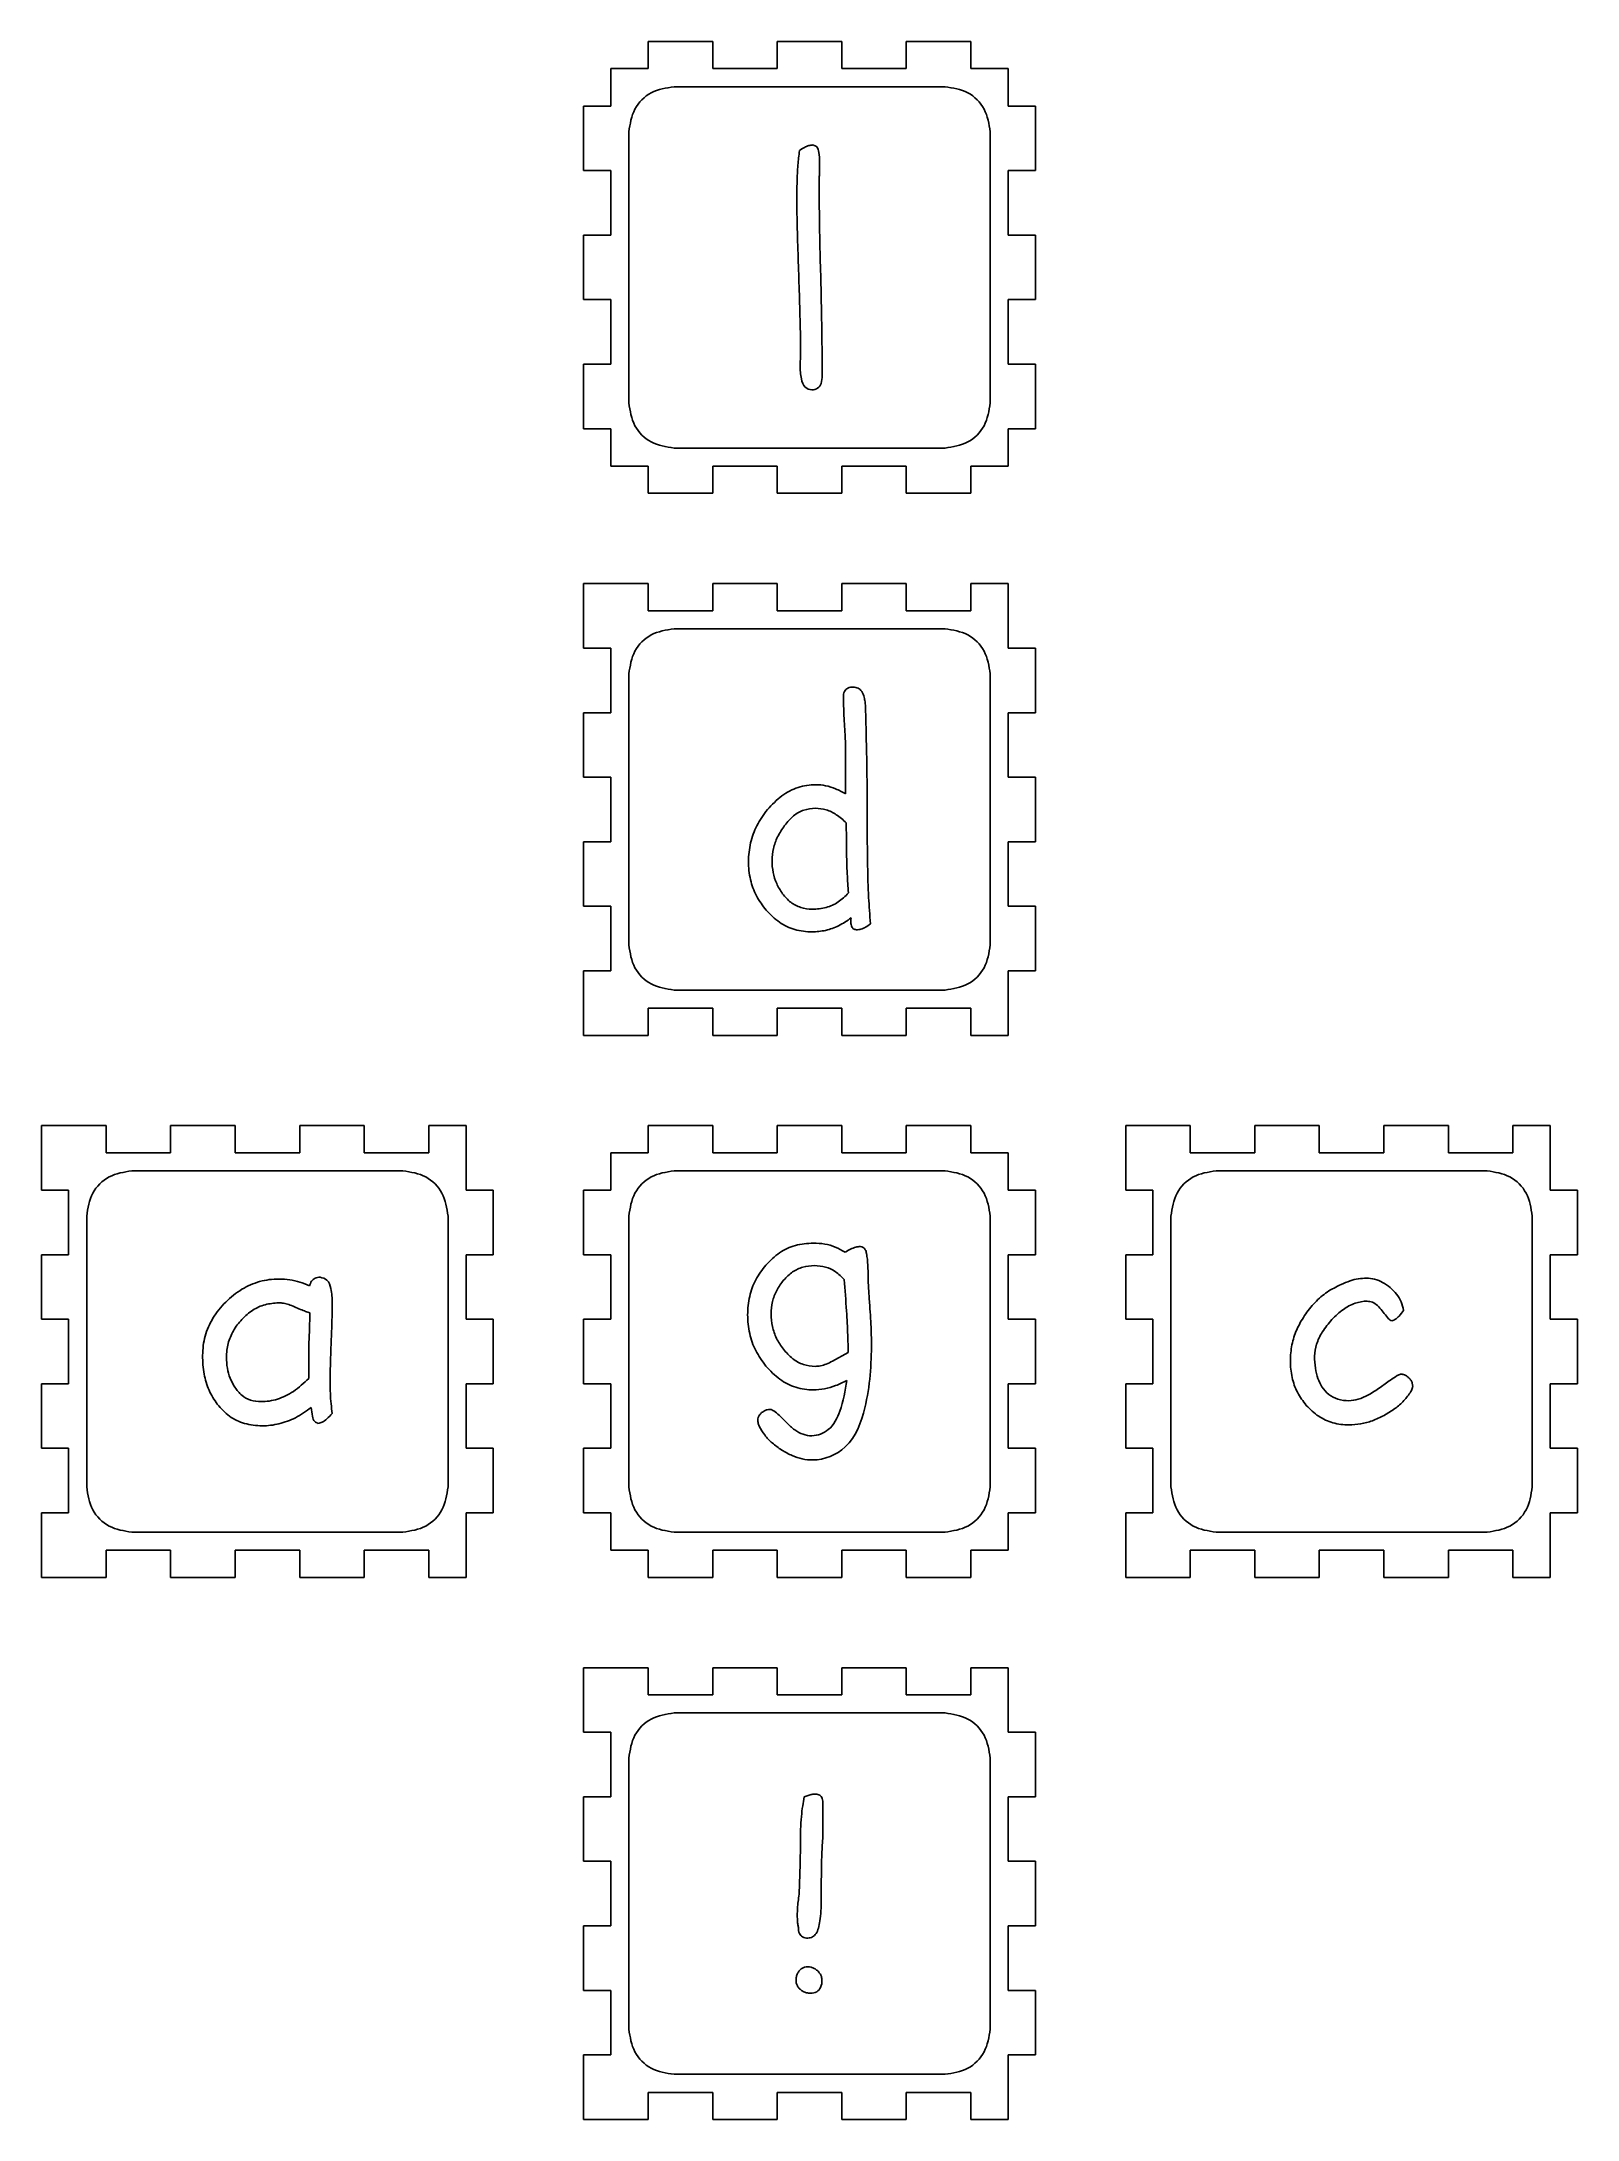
# Model space of a CAD drawing. Extents: x 21 to 191, y 32 to 262.
import ezdxf

# ---------------------------------------------------------------- set-up
doc = ezdxf.new("R2010")
doc.units = 0
doc.layers.add('Layer_1', color=7, linetype='CONTINUOUS')

msp = doc.modelspace()

# ---------------------------------------------------------------- linework, layer by layer
at = {"layer": 'Layer_1', "color": 7}
for p, q in [((87.973958, 261.754063), (87.973958, 258.755451)), ((87.973958, 261.754063), (95.117708, 261.754063)), ((95.117708, 261.754063), (95.117708, 258.755451)), ((102.261458, 261.754063), (102.261458, 258.755451)), ((102.261458, 261.754063), (109.405208, 261.754063)), ((109.405208, 261.754063), (109.405208, 258.755451)), ((116.545431, 261.754063), (116.545431, 258.755451)), ((116.545431, 261.754063), (123.689181, 261.754063)), ((123.689181, 261.754063), (123.689181, 258.755451)), ((83.832347, 258.755451), (87.973958, 258.755451)), ((83.832347, 254.61384), (83.832347, 258.755451)), ((95.117708, 258.755451), (102.261458, 258.755451)), ((109.405208, 258.755451), (116.545431, 258.755451)), ((123.689181, 258.755451), (127.830792, 258.755451)), ((127.830792, 254.61384), (127.830792, 258.755451)), ((120.832304, 256.754163), (90.837374, 256.754163)), ((90.837374, 256.754163), (90.837374, 256.754163)), ((80.833736, 247.47009), (80.833736, 254.61384)), ((83.832347, 254.61384), (80.833736, 254.61384)), ((130.832931, 254.61384), (127.830792, 254.61384)), ((130.832931, 247.47009), (130.832931, 254.61384)), ((85.836749, 251.753538), (85.836749, 221.758607)), ((125.832929, 221.758607), (125.832929, 251.753538)), ((106.227304, 250.307149), (106.227304, 250.307149)), ((106.941679, 248.446246), (106.941679, 247.211524)), ((83.832347, 247.47009), (80.833736, 247.47009)), ((83.832347, 240.32634), (83.832347, 247.47009)), ((127.830792, 240.32634), (127.830792, 247.47009)), ((130.832931, 247.47009), (127.830792, 247.47009)), ((80.833736, 233.186118), (80.833736, 240.32634)), ((83.832347, 240.32634), (80.833736, 240.32634)), ((130.832931, 240.32634), (127.830792, 240.32634)), ((130.832931, 233.186118), (130.832931, 240.32634)), ((83.832347, 233.186118), (80.833736, 233.186118)), ((83.832347, 226.042368), (83.832347, 233.186118)), ((127.830792, 226.042368), (127.830792, 233.186118)), ((130.832931, 233.186118), (127.830792, 233.186118)), ((104.842651, 226.856246), (104.842651, 227.782288)), ((80.833736, 218.898618), (80.833736, 226.042368)), ((83.832347, 226.042368), (80.833736, 226.042368)), ((130.832931, 226.042368), (127.830792, 226.042368)), ((130.832931, 218.898618), (130.832931, 226.042368)), ((83.832347, 218.898618), (80.833736, 218.898618)), ((83.832347, 214.757007), (83.832347, 218.898618)), ((127.830792, 214.757007), (127.830792, 218.898618)), ((130.832931, 218.898618), (127.830792, 218.898618)), ((90.837374, 216.757982), (120.832304, 216.757982)), ((83.832347, 214.757007), (87.973958, 214.757007)), ((87.973958, 214.757007), (87.973958, 211.754868)), ((95.117708, 214.757007), (95.117708, 211.754868)), ((95.117708, 214.757007), (102.261458, 214.757007)), ((102.261458, 214.757007), (102.261458, 211.754868)), ((109.405208, 214.757007), (109.405208, 211.754868)), ((109.405208, 214.757007), (116.545431, 214.757007)), ((116.545431, 214.757007), (116.545431, 211.754868)), ((123.689181, 214.757007), (123.689181, 211.754868)), ((123.689181, 214.757007), (127.830792, 214.757007)), ((87.973958, 211.754868), (95.117708, 211.754868)), ((102.261458, 211.754868), (109.405208, 211.754868)), ((116.545431, 211.754868), (123.689181, 211.754868)), ((80.833736, 201.757146), (87.973958, 201.757146)), ((80.833736, 194.613396), (80.833736, 201.757146)), ((87.973958, 201.757146), (87.973958, 198.755007)), ((95.117708, 201.757146), (95.117708, 198.755007)), ((95.117708, 201.757146), (102.261458, 201.757146)), ((102.261458, 201.757146), (102.261458, 198.755007)), ((109.405208, 201.757146), (109.405208, 198.755007)), ((109.405208, 201.757146), (116.545431, 201.757146)), ((116.545431, 201.757146), (116.545431, 198.755007)), ((123.689181, 201.757146), (123.689181, 198.755007)), ((123.689181, 201.757146), (127.830792, 201.757146)), ((127.830792, 194.613396), (127.830792, 201.757146)), ((87.973958, 198.755007), (95.117708, 198.755007)), ((102.261458, 198.755007), (109.405208, 198.755007)), ((116.545431, 198.755007), (123.689181, 198.755007)), ((120.832304, 196.755482), (90.837374, 196.755482)), ((90.837374, 196.755482), (90.837374, 196.755482)), ((83.832347, 194.613396), (80.833736, 194.613396)), ((83.832347, 187.469646), (83.832347, 194.613396)), ((130.832931, 194.613396), (127.830792, 194.613396)), ((130.832931, 187.469646), (130.832931, 194.613396)), ((85.836749, 191.754857), (85.836749, 161.759927)), ((125.832929, 161.759927), (125.832929, 191.754857)), ((110.672304, 190.308468), (110.672304, 190.308468)), ((80.833736, 180.325896), (80.833736, 187.469646)), ((83.832347, 187.469646), (80.833736, 187.469646)), ((127.830792, 180.325896), (127.830792, 187.469646)), ((130.832931, 187.469646), (127.830792, 187.469646)), ((109.825638, 178.481593), (109.825638, 183.323468)), ((83.832347, 180.325896), (80.833736, 180.325896)), ((83.832347, 173.185674), (83.832347, 180.325896)), ((130.832931, 180.325896), (127.830792, 180.325896)), ((130.832931, 173.185674), (130.832931, 180.325896)), ((106.491888, 176.894093), (106.491888, 176.894093)), ((80.833736, 166.041924), (80.833736, 173.185674)), ((83.832347, 173.185674), (80.833736, 173.185674)), ((127.830792, 166.041924), (127.830792, 173.185674)), ((130.832931, 173.185674), (127.830792, 173.185674)), ((83.832347, 166.041924), (80.833736, 166.041924)), ((83.832347, 158.898174), (83.832347, 166.041924)), ((130.832931, 166.041924), (127.830792, 166.041924)), ((130.832931, 158.898174), (130.832931, 166.041924)), ((80.833736, 151.754424), (80.833736, 158.898174)), ((83.832347, 158.898174), (80.833736, 158.898174)), ((127.830792, 151.754424), (127.830792, 158.898174)), ((130.832931, 158.898174), (127.830792, 158.898174)), ((90.837374, 156.759302), (120.832304, 156.759302)), ((87.973958, 154.756563), (87.973958, 151.754424)), ((87.973958, 154.756563), (95.117708, 154.756563)), ((95.117708, 154.756563), (95.117708, 151.754424)), ((102.261458, 154.756563), (102.261458, 151.754424)), ((102.261458, 154.756563), (109.405208, 154.756563)), ((109.405208, 154.756563), (109.405208, 151.754424)), ((116.545431, 154.756563), (116.545431, 151.754424)), ((116.545431, 154.756563), (123.689181, 154.756563)), ((123.689181, 154.756563), (123.689181, 151.754424)), ((80.833736, 151.754424), (87.973958, 151.754424)), ((95.117708, 151.754424), (102.261458, 151.754424)), ((109.405208, 151.754424), (116.545431, 151.754424)), ((123.689181, 151.754424), (127.830792, 151.754424)), ((20.833292, 141.756701), (27.973514, 141.756701)), ((20.833292, 134.612951), (20.833292, 141.756701)), ((27.973514, 141.756701), (27.973514, 138.754563)), ((35.117264, 141.756701), (35.117264, 138.754563)), ((35.117264, 141.756701), (42.261014, 141.756701)), ((42.261014, 141.756701), (42.261014, 138.754563)), ((49.404764, 141.756701), (49.404764, 138.754563)), ((49.404764, 141.756701), (56.544986, 141.756701)), ((56.544986, 141.756701), (56.544986, 138.754563)), ((63.688736, 141.756701), (63.688736, 138.754563)), ((63.688736, 141.756701), (67.830347, 141.756701)), ((67.830347, 134.612951), (67.830347, 141.756701)), ((87.973958, 141.756701), (87.973958, 138.754563)), ((87.973958, 141.756701), (95.117708, 141.756701)), ((95.117708, 141.756701), (95.117708, 138.754563)), ((102.261458, 141.756701), (102.261458, 138.754563)), ((102.261458, 141.756701), (109.405208, 141.756701)), ((109.405208, 141.756701), (109.405208, 138.754563)), ((116.545431, 141.756701), (116.545431, 138.754563)), ((116.545431, 141.756701), (123.689181, 141.756701)), ((123.689181, 141.756701), (123.689181, 138.754563)), ((140.830653, 141.756701), (147.974403, 141.756701)), ((140.830653, 134.612951), (140.830653, 141.756701)), ((147.974403, 141.756701), (147.974403, 138.754563)), ((155.118153, 141.756701), (155.118153, 138.754563)), ((155.118153, 141.756701), (162.261903, 141.756701)), ((162.261903, 141.756701), (162.261903, 138.754563)), ((169.402125, 141.756701), (169.402125, 138.754563)), ((169.402125, 141.756701), (176.545875, 141.756701)), ((176.545875, 141.756701), (176.545875, 138.754563)), ((183.689625, 141.756701), (183.689625, 138.754563)), ((183.689625, 141.756701), (187.831236, 141.756701)), ((187.831236, 134.612951), (187.831236, 141.756701)), ((27.973514, 138.754563), (35.117264, 138.754563)), ((42.261014, 138.754563), (49.404764, 138.754563)), ((56.544986, 138.754563), (63.688736, 138.754563)), ((83.832347, 138.754563), (87.973958, 138.754563)), ((83.832347, 134.612951), (83.832347, 138.754563)), ((95.117708, 138.754563), (102.261458, 138.754563)), ((109.405208, 138.754563), (116.545431, 138.754563)), ((123.689181, 138.754563), (127.830792, 138.754563)), ((127.830792, 134.612951), (127.830792, 138.754563)), ((147.974403, 138.754563), (155.118153, 138.754563)), ((162.261903, 138.754563), (169.402125, 138.754563)), ((176.545875, 138.754563), (183.689625, 138.754563)), ((60.833624, 136.756802), (30.829874, 136.756802)), ((30.829874, 136.756802), (30.829874, 136.756802)), ((120.832304, 136.756802), (90.837374, 136.756802)), ((90.837374, 136.756802), (90.837374, 136.756802)), ((180.830985, 136.756802), (150.836054, 136.756802)), ((150.836054, 136.756802), (150.836054, 136.756802)), ((23.831903, 134.612951), (20.833292, 134.612951)), ((23.831903, 127.469201), (23.831903, 134.612951)), ((70.832486, 134.612951), (67.830347, 134.612951)), ((70.832486, 127.469201), (70.832486, 134.612951)), ((80.833736, 127.469201), (80.833736, 134.612951)), ((83.832347, 134.612951), (80.833736, 134.612951)), ((130.832931, 134.612951), (127.830792, 134.612951)), ((130.832931, 127.469201), (130.832931, 134.612951)), ((143.832792, 134.612951), (140.830653, 134.612951)), ((143.832792, 127.469201), (143.832792, 134.612951)), ((190.833375, 134.612951), (187.831236, 134.612951)), ((190.833375, 127.469201), (190.833375, 134.612951)), ((25.829249, 131.756177), (25.829249, 101.761246)), ((65.834249, 101.761246), (65.834249, 131.756177)), ((85.836749, 131.756177), (85.836749, 101.761246)), ((125.832929, 101.761246), (125.832929, 131.756177)), ((145.835429, 131.756177), (145.835429, 101.761246)), ((185.83161, 101.761246), (185.83161, 131.756177)), ((20.833292, 120.328979), (20.833292, 127.469201)), ((23.831903, 127.469201), (20.833292, 127.469201)), ((67.830347, 120.328979), (67.830347, 127.469201)), ((70.832486, 127.469201), (67.830347, 127.469201)), ((83.832347, 127.469201), (80.833736, 127.469201)), ((83.832347, 120.328979), (83.832347, 127.469201)), ((106.271401, 128.766385), (106.271401, 128.766385)), ((127.830792, 120.328979), (127.830792, 127.469201)), ((130.832931, 127.469201), (127.830792, 127.469201)), ((140.830653, 120.328979), (140.830653, 127.469201)), ((143.832792, 127.469201), (140.830653, 127.469201)), ((187.831236, 120.328979), (187.831236, 127.469201)), ((190.833375, 127.469201), (187.831236, 127.469201)), ((51.661401, 124.982843), (51.661401, 124.982843)), ((106.386054, 126.279302), (106.386054, 126.279302)), ((167.478346, 124.88583), (167.478346, 124.88583)), ((47.07529, 122.142982), (47.07529, 122.142982)), ((23.831903, 120.328979), (20.833292, 120.328979)), ((23.831903, 113.185229), (23.831903, 120.328979)), ((70.832486, 120.328979), (67.830347, 120.328979)), ((70.832486, 113.185229), (70.832486, 120.328979)), ((80.833736, 113.185229), (80.833736, 120.328979)), ((83.832347, 120.328979), (80.833736, 120.328979)), ((130.832931, 120.328979), (127.830792, 120.328979)), ((130.832931, 113.185229), (130.832931, 120.328979)), ((143.832792, 120.328979), (140.830653, 120.328979)), ((143.832792, 113.185229), (143.832792, 120.328979)), ((190.833375, 120.328979), (187.831236, 120.328979)), ((190.833375, 113.185229), (190.833375, 120.328979)), ((50.40904, 113.77333), (50.40904, 117.380482)), ((108.370429, 115.687149), (110.116679, 116.657288)), ((20.833292, 106.041479), (20.833292, 113.185229)), ((23.831903, 113.185229), (20.833292, 113.185229)), ((67.830347, 106.041479), (67.830347, 113.185229)), ((70.832486, 113.185229), (67.830347, 113.185229)), ((83.832347, 113.185229), (80.833736, 113.185229)), ((83.832347, 106.041479), (83.832347, 113.185229)), ((127.830792, 106.041479), (127.830792, 113.185229)), ((130.832931, 113.185229), (127.830792, 113.185229)), ((140.830653, 106.041479), (140.830653, 113.185229)), ((143.832792, 113.185229), (140.830653, 113.185229)), ((187.831236, 106.041479), (187.831236, 113.185229)), ((190.833375, 113.185229), (187.831236, 113.185229)), ((23.831903, 106.041479), (20.833292, 106.041479)), ((23.831903, 98.897729), (23.831903, 106.041479)), ((70.832486, 106.041479), (67.830347, 106.041479)), ((70.832486, 98.897729), (70.832486, 106.041479)), ((80.833736, 98.897729), (80.833736, 106.041479)), ((83.832347, 106.041479), (80.833736, 106.041479)), ((130.832931, 106.041479), (127.830792, 106.041479)), ((130.832931, 98.897729), (130.832931, 106.041479)), ((143.832792, 106.041479), (140.830653, 106.041479)), ((143.832792, 98.897729), (143.832792, 106.041479)), ((190.833375, 106.041479), (187.831236, 106.041479)), ((190.833375, 98.897729), (190.833375, 106.041479)), ((20.833292, 91.757507), (20.833292, 98.897729)), ((23.831903, 98.897729), (20.833292, 98.897729)), ((30.829874, 96.760621), (60.833624, 96.760621)), ((67.830347, 91.757507), (67.830347, 98.897729)), ((70.832486, 98.897729), (67.830347, 98.897729)), ((83.832347, 98.897729), (80.833736, 98.897729)), ((83.832347, 94.756118), (83.832347, 98.897729)), ((90.837374, 96.760621), (120.832304, 96.760621)), ((127.830792, 94.756118), (127.830792, 98.897729)), ((130.832931, 98.897729), (127.830792, 98.897729)), ((140.830653, 91.757507), (140.830653, 98.897729)), ((143.832792, 98.897729), (140.830653, 98.897729)), ((150.836054, 96.760621), (180.830985, 96.760621)), ((187.831236, 91.757507), (187.831236, 98.897729)), ((190.833375, 98.897729), (187.831236, 98.897729)), ((27.973514, 94.756118), (27.973514, 91.757507)), ((27.973514, 94.756118), (35.117264, 94.756118)), ((35.117264, 94.756118), (35.117264, 91.757507)), ((42.261014, 94.756118), (42.261014, 91.757507)), ((42.261014, 94.756118), (49.404764, 94.756118)), ((49.404764, 94.756118), (49.404764, 91.757507)), ((56.544986, 94.756118), (56.544986, 91.757507)), ((56.544986, 94.756118), (63.688736, 94.756118)), ((63.688736, 94.756118), (63.688736, 91.757507)), ((83.832347, 94.756118), (87.973958, 94.756118)), ((87.973958, 94.756118), (87.973958, 91.757507)), ((95.117708, 94.756118), (95.117708, 91.757507)), ((95.117708, 94.756118), (102.261458, 94.756118)), ((102.261458, 94.756118), (102.261458, 91.757507)), ((109.405208, 94.756118), (109.405208, 91.757507)), ((109.405208, 94.756118), (116.545431, 94.756118)), ((116.545431, 94.756118), (116.545431, 91.757507)), ((123.689181, 94.756118), (123.689181, 91.757507)), ((123.689181, 94.756118), (127.830792, 94.756118)), ((147.974403, 94.756118), (147.974403, 91.757507)), ((147.974403, 94.756118), (155.118153, 94.756118)), ((155.118153, 94.756118), (155.118153, 91.757507)), ((162.261903, 94.756118), (162.261903, 91.757507)), ((162.261903, 94.756118), (169.402125, 94.756118)), ((169.402125, 94.756118), (169.402125, 91.757507)), ((176.545875, 94.756118), (176.545875, 91.757507)), ((176.545875, 94.756118), (183.689625, 94.756118)), ((183.689625, 94.756118), (183.689625, 91.757507)), ((20.833292, 91.757507), (27.973514, 91.757507)), ((35.117264, 91.757507), (42.261014, 91.757507)), ((49.404764, 91.757507), (56.544986, 91.757507)), ((63.688736, 91.757507), (67.830347, 91.757507)), ((87.973958, 91.757507), (95.117708, 91.757507)), ((102.261458, 91.757507), (109.405208, 91.757507)), ((116.545431, 91.757507), (123.689181, 91.757507)), ((140.830653, 91.757507), (147.974403, 91.757507)), ((155.118153, 91.757507), (162.261903, 91.757507)), ((169.402125, 91.757507), (176.545875, 91.757507)), ((183.689625, 91.757507), (187.831236, 91.757507)), ((80.833736, 81.756257), (87.973958, 81.756257)), ((80.833736, 74.612507), (80.833736, 81.756257)), ((87.973958, 81.756257), (87.973958, 78.754118)), ((95.117708, 81.756257), (95.117708, 78.754118)), ((95.117708, 81.756257), (102.261458, 81.756257)), ((102.261458, 81.756257), (102.261458, 78.754118)), ((109.405208, 81.756257), (109.405208, 78.754118)), ((109.405208, 81.756257), (116.545431, 81.756257)), ((116.545431, 81.756257), (116.545431, 78.754118)), ((123.689181, 81.756257), (123.689181, 78.754118)), ((123.689181, 81.756257), (127.830792, 81.756257)), ((127.830792, 74.612507), (127.830792, 81.756257)), ((87.973958, 78.754118), (95.117708, 78.754118)), ((102.261458, 78.754118), (109.405208, 78.754118)), ((116.545431, 78.754118), (123.689181, 78.754118)), ((120.832304, 76.758121), (90.837374, 76.758121)), ((90.837374, 76.758121), (90.837374, 76.758121)), ((83.832347, 74.612507), (80.833736, 74.612507)), ((83.832347, 67.468757), (83.832347, 74.612507)), ((130.832931, 74.612507), (127.830792, 74.612507)), ((130.832931, 67.468757), (130.832931, 74.612507)), ((85.836749, 71.757496), (85.836749, 41.753746)), ((125.832929, 41.753746), (125.832929, 71.757496)), ((80.833736, 60.328535), (80.833736, 67.468757)), ((83.832347, 67.468757), (80.833736, 67.468757)), ((106.509526, 67.771107), (106.509526, 67.771107)), ((127.830792, 60.328535), (127.830792, 67.468757)), ((130.832931, 67.468757), (127.830792, 67.468757)), ((107.320915, 66.677496), (107.320915, 63.343746)), ((83.832347, 60.328535), (80.833736, 60.328535)), ((83.832347, 53.184785), (83.832347, 60.328535)), ((130.832931, 60.328535), (127.830792, 60.328535)), ((130.832931, 53.184785), (130.832931, 60.328535)), ((80.833736, 46.041035), (80.833736, 53.184785)), ((83.832347, 53.184785), (80.833736, 53.184785)), ((127.830792, 46.041035), (127.830792, 53.184785)), ((130.832931, 53.184785), (127.830792, 53.184785)), ((105.65404, 48.659371), (105.65404, 48.659371)), ((83.832347, 46.041035), (80.833736, 46.041035)), ((83.832347, 38.897285), (83.832347, 46.041035)), ((130.832931, 46.041035), (127.830792, 46.041035)), ((130.832931, 38.897285), (130.832931, 46.041035)), ((80.833736, 31.757063), (80.833736, 38.897285)), ((83.832347, 38.897285), (80.833736, 38.897285)), ((127.830792, 31.757063), (127.830792, 38.897285)), ((130.832931, 38.897285), (127.830792, 38.897285)), ((87.973958, 34.755674), (87.973958, 31.757063)), ((87.973958, 34.755674), (95.117708, 34.755674)), ((90.837374, 36.753121), (120.832304, 36.753121)), ((95.117708, 34.755674), (95.117708, 31.757063)), ((102.261458, 34.755674), (102.261458, 31.757063)), ((102.261458, 34.755674), (109.405208, 34.755674)), ((109.405208, 34.755674), (109.405208, 31.757063)), ((116.545431, 34.755674), (116.545431, 31.757063)), ((116.545431, 34.755674), (123.689181, 34.755674)), ((123.689181, 34.755674), (123.689181, 31.757063)), ((80.833736, 31.757063), (87.973958, 31.757063)), ((95.117708, 31.757063), (102.261458, 31.757063)), ((109.405208, 31.757063), (116.545431, 31.757063)), ((123.689181, 31.757063), (127.830792, 31.757063))]:
    msp.add_line(p, q, dxfattribs=at)
for points, knots in [([(90.837374, 256.754163), (89.959808, 256.617657), (88.232565, 256.348982), (86.241929, 254.358346), (85.973255, 252.631104), (85.836749, 251.753538)], [0, 0, 0, 0, 2.617678, 5.152164, 7.769842, 7.769842, 7.769842, 7.769842]), ([(125.832929, 251.753538), (125.696423, 252.631104), (125.427749, 254.358346), (123.437113, 256.348982), (121.70987, 256.617657), (120.832304, 256.754163)], [0, 0, 0, 0, 2.617678, 5.152164, 7.769842, 7.769842, 7.769842, 7.769842]), ([(104.639804, 236.00201), (104.598075, 237.208371), (104.524804, 239.326593), (104.452604, 242.063589), (104.417996, 244.273601), (104.447592, 246.180571), (104.531285, 248.008994), (104.65909, 249.152267), (104.719179, 249.689788)], [0, 0, 0, 0, 3.621219, 6.358417, 8.213898, 10.251433, 12.079582, 13.701814, 13.701814, 13.701814, 13.701814]), ([(104.719179, 249.689788), (104.897687, 249.809434), (105.226533, 250.029845), (105.736948, 250.257884), (106.072694, 250.291616), (106.227304, 250.307149)], [0, 0, 0, 0, 0.645124, 1.188446, 1.652205, 1.652205, 1.652205, 1.652205]), ([(106.227304, 250.307149), (106.378124, 250.253766), (106.74896, 250.122507), (106.918792, 249.333967), (106.933009, 248.782529), (106.941679, 248.446246)], [0, 0, 0, 0, 0.455052, 1.118879, 2.156423, 2.156423, 2.156423, 2.156423]), ([(106.941679, 247.211524), (106.933987, 247.081661), (106.918361, 246.817831), (106.90823, 246.414891), (106.901684, 245.111185), (106.923909, 242.763383), (106.980591, 239.229579), (107.047417, 236.727006), (107.08279, 235.402288)], [0, 0, 0, 0, 0.390248, 0.792829, 1.20899, 4.301403, 7.836197, 11.81173, 11.81173, 11.81173, 11.81173]), ([(104.842651, 227.782288), (104.836397, 228.398591), (104.820869, 229.928665), (104.744196, 232.668508), (104.677699, 234.791933), (104.639804, 236.00201)], [0, 0, 0, 0, 1.848977, 4.590387, 8.222426, 8.222426, 8.222426, 8.222426]), ([(107.08279, 235.402288), (107.115753, 234.075332), (107.177976, 231.570464), (107.212021, 228.027687), (107.277822, 225.536714), (107.211123, 223.971941), (106.781103, 223.309634), (106.048413, 223.125258), (105.217977, 223.467649), (104.831371, 224.589017), (104.810882, 225.420862), (104.798554, 225.921385)], [0, 0, 0, 0, 3.983432, 7.519444, 10.611214, 11.502201, 12.154564, 12.81676, 13.603908, 14.60734, 16.123212, 16.123212, 16.123212, 16.123212]), ([(104.798554, 225.921385), (104.799636, 226.035515), (104.801704, 226.253753), (104.816743, 226.565585), (104.834319, 226.762768), (104.842651, 226.856246)], [0, 0, 0, 0, 0.342386, 0.65471, 0.93624, 0.93624, 0.93624, 0.93624]), ([(85.836749, 221.758607), (85.973255, 220.881041), (86.241929, 219.153799), (88.232565, 217.163163), (89.959808, 216.894489), (90.837374, 216.757982)], [0, 0, 0, 0, 2.617678, 5.152164, 7.769842, 7.769842, 7.769842, 7.769842]), ([(120.832304, 216.757982), (121.70987, 216.894489), (123.437113, 217.163163), (125.427749, 219.153799), (125.696423, 220.881041), (125.832929, 221.758607)], [0, 0, 0, 0, 2.617678, 5.152164, 7.769842, 7.769842, 7.769842, 7.769842]), ([(90.837374, 196.755482), (89.959808, 196.618976), (88.232565, 196.350302), (86.241929, 194.359666), (85.973255, 192.632423), (85.836749, 191.754857)], [0, 0, 0, 0, 2.617678, 5.152164, 7.769842, 7.769842, 7.769842, 7.769842]), ([(125.832929, 191.754857), (125.696423, 192.632423), (125.427749, 194.359666), (123.437113, 196.350302), (121.70987, 196.618976), (120.832304, 196.755482)], [0, 0, 0, 0, 2.617678, 5.152164, 7.769842, 7.769842, 7.769842, 7.769842]), ([(109.702165, 186.242705), (109.678648, 186.642204), (109.635949, 187.367533), (109.603025, 188.349283), (109.572273, 189.134529), (109.625674, 189.794242), (110.069422, 190.26668), (110.460301, 190.293774), (110.672304, 190.308468)], [0, 0, 0, 0, 1.201189, 2.180868, 2.939452, 3.578528, 4.099487, 4.716927, 4.716927, 4.716927, 4.716927]), ([(110.672304, 190.308468), (110.857954, 190.285876), (111.23138, 190.240432), (111.68074, 189.79007), (111.815056, 189.397071), (111.889388, 189.17958)], [0, 0, 0, 0, 0.547567, 1.101404, 1.787728, 1.787728, 1.787728, 1.787728]), ([(111.889388, 189.17958), (111.922656, 189.014844), (112.01061, 188.579319), (112.044542, 187.747832), (112.057956, 187.086729), (112.065776, 186.701316)], [0, 0, 0, 0, 0.503613, 1.331442, 2.488747, 2.488747, 2.488747, 2.488747]), ([(112.065776, 186.701316), (112.097786, 185.464249), (112.164656, 182.879985), (112.215691, 178.837448), (112.220496, 174.679777), (112.24564, 170.705131), (112.345858, 167.210093), (112.504767, 165.07272), (112.577304, 164.09708)], [0, 0, 0, 0, 3.712413, 7.75533, 12.128166, 16.185296, 19.679753, 22.614446, 22.614446, 22.614446, 22.614446]), ([(109.825638, 183.323468), (109.822073, 183.575778), (109.813919, 184.152842), (109.767619, 185.125939), (109.725391, 185.846424), (109.702165, 186.242705)], [0, 0, 0, 0, 0.756962, 1.731265, 2.922172, 2.922172, 2.922172, 2.922172]), ([(101.173763, 176.735343), (101.681031, 177.281321), (102.646574, 178.320545), (104.526327, 179.288617), (106.231582, 179.560449), (107.642272, 179.415542), (108.763158, 179.070101), (109.462545, 178.68271), (109.825638, 178.481593)], [0, 0, 0, 0, 2.221905, 4.229215, 6.214293, 7.310475, 8.461489, 9.704223, 9.704223, 9.704223, 9.704223]), ([(101.05029, 165.605205), (100.656138, 166.116823), (99.870249, 167.136925), (99.219668, 169.01358), (99.01017, 171.015342), (99.236456, 173.057608), (99.941556, 175.035229), (100.757427, 176.160913), (101.173763, 176.735343)], [0, 0, 0, 0, 1.926802, 3.841798, 5.864509, 7.925485, 9.959451, 12.078936, 12.078936, 12.078936, 12.078936]), ([(103.078763, 174.989093), (102.802755, 174.576374), (102.271764, 173.782371), (101.793841, 172.457569), (101.63702, 171.113585), (101.770066, 169.798882), (102.149585, 168.533546), (102.60949, 167.799673), (102.840638, 167.43083)], [0, 0, 0, 0, 1.485283, 2.857432, 4.179067, 5.511515, 6.798864, 8.099663, 8.099663, 8.099663, 8.099663]), ([(106.491888, 176.894093), (106.057707, 176.854135), (105.187102, 176.774011), (103.978268, 176.073539), (103.389336, 175.363521), (103.078763, 174.989093)], [0, 0, 0, 0, 1.296225, 2.599146, 4.052847, 4.052847, 4.052847, 4.052847]), ([(109.905013, 175.271316), (109.551988, 175.59013), (108.886935, 176.190734), (107.70597, 176.782514), (106.88847, 176.857646), (106.491888, 176.894093)], [0, 0, 0, 0, 1.424952, 2.684426, 3.871085, 3.871085, 3.871085, 3.871085]), ([(110.143138, 167.510205), (110.094489, 168.212039), (109.986167, 169.774747), (109.918961, 172.363445), (109.909917, 174.248797), (109.905013, 175.271316)], [0, 0, 0, 0, 2.110361, 4.698941, 7.766593, 7.766593, 7.766593, 7.766593]), ([(110.434179, 164.749718), (109.986883, 164.44199), (109.119756, 163.84543), (107.641232, 163.321859), (105.984441, 163.136228), (104.206034, 163.373025), (102.411423, 164.196807), (101.51238, 165.12707), (101.05029, 165.605205)], [0, 0, 0, 0, 1.623233, 3.146791, 4.648654, 6.589639, 8.46214, 10.442353, 10.442353, 10.442353, 10.442353]), ([(102.840638, 167.43083), (103.127419, 167.0916), (103.682214, 166.435341), (104.854618, 165.833898), (106.222775, 165.658196), (107.663294, 165.842434), (109.084318, 166.445526), (109.787379, 167.152478), (110.143138, 167.510205)], [0, 0, 0, 0, 1.322248, 2.55797, 3.84545, 5.407205, 6.872774, 8.374023, 8.374023, 8.374023, 8.374023]), ([(110.41654, 164.41458), (110.416849, 164.450406), (110.417477, 164.523407), (110.422907, 164.635247), (110.430365, 164.710983), (110.434179, 164.749718)], [0, 0, 0, 0, 0.107479, 0.219003, 0.335759, 0.335759, 0.335759, 0.335759]), ([(112.577304, 164.09708), (112.404757, 163.967949), (112.082872, 163.727056), (111.553473, 163.504736), (111.084927, 163.411611), (110.644915, 163.509655), (110.422567, 163.923978), (110.418768, 164.233263), (110.41654, 164.41458)], [0, 0, 0, 0, 0.644539, 1.202382, 1.704743, 2.071971, 2.455177, 2.998131, 2.998131, 2.998131, 2.998131]), ([(85.836749, 161.759927), (85.973255, 160.882361), (86.241929, 159.155118), (88.232565, 157.164482), (89.959808, 156.895808), (90.837374, 156.759302)], [0, 0, 0, 0, 2.617678, 5.152164, 7.769842, 7.769842, 7.769842, 7.769842]), ([(120.832304, 156.759302), (121.70987, 156.895808), (123.437113, 157.164482), (125.427749, 159.155118), (125.696423, 160.882361), (125.832929, 161.759927)], [0, 0, 0, 0, 2.617678, 5.152164, 7.769842, 7.769842, 7.769842, 7.769842]), ([(30.829874, 136.756802), (29.952308, 136.620295), (28.225065, 136.351621), (26.234429, 134.360985), (25.965755, 132.633743), (25.829249, 131.756177)], [0, 0, 0, 0, 2.617678, 5.152164, 7.769842, 7.769842, 7.769842, 7.769842]), ([(65.834249, 131.756177), (65.697742, 132.633743), (65.429068, 134.360985), (63.438432, 136.351621), (61.71119, 136.620295), (60.833624, 136.756802)], [0, 0, 0, 0, 2.617678, 5.152164, 7.769842, 7.769842, 7.769842, 7.769842]), ([(90.837374, 136.756802), (89.959808, 136.620295), (88.232565, 136.351621), (86.241929, 134.360985), (85.973255, 132.633743), (85.836749, 131.756177)], [0, 0, 0, 0, 2.617678, 5.152164, 7.769842, 7.769842, 7.769842, 7.769842]), ([(125.832929, 131.756177), (125.696423, 132.633743), (125.427749, 134.360985), (123.437113, 136.351621), (121.70987, 136.620295), (120.832304, 136.756802)], [0, 0, 0, 0, 2.617678, 5.152164, 7.769842, 7.769842, 7.769842, 7.769842]), ([(150.836054, 136.756802), (149.958488, 136.620296), (148.231245, 136.351622), (146.240609, 134.360985), (145.971935, 132.633743), (145.835429, 131.756177)], [0, 0, 0, 0, 2.617679, 5.152165, 7.769842, 7.769842, 7.769842, 7.769842]), ([(185.83161, 131.756177), (185.695104, 132.633743), (185.426429, 134.360985), (183.435793, 136.351621), (181.708551, 136.620295), (180.830985, 136.756802)], [0, 0, 0, 0, 2.617678, 5.152164, 7.769842, 7.769842, 7.769842, 7.769842]), ([(101.015013, 126.323399), (101.488857, 126.808355), (102.415194, 127.756414), (104.273705, 128.621314), (105.59547, 128.7173), (106.271401, 128.766385)], [0, 0, 0, 0, 2.023125, 3.955086, 5.977086, 5.977086, 5.977086, 5.977086]), ([(106.271401, 128.766385), (106.690806, 128.744984), (107.514574, 128.702951), (108.709643, 128.359263), (109.412296, 127.954627), (109.763901, 127.752149)], [0, 0, 0, 0, 1.257445, 2.469799, 3.684078, 3.684078, 3.684078, 3.684078]), ([(109.763901, 127.752149), (109.967205, 127.873583), (110.343487, 128.098337), (110.919968, 128.306943), (111.398057, 128.40088), (111.806206, 128.314316), (112.052565, 128.000874), (112.111629, 127.740931), (112.145151, 127.593399)], [0, 0, 0, 0, 0.708765, 1.311812, 1.83121, 2.157143, 2.501576, 2.953617, 2.953617, 2.953617, 2.953617]), ([(112.145151, 127.593399), (112.177995, 127.385558), (112.251979, 126.917378), (112.301678, 126.127094), (112.314524, 125.546762), (112.32154, 125.229788)], [0, 0, 0, 0, 0.630982, 1.421345, 2.372617, 2.372617, 2.372617, 2.372617]), ([(40.284318, 110.933468), (39.955718, 111.431622), (39.280418, 112.455366), (38.77147, 114.324078), (38.588606, 116.356383), (38.839589, 118.490092), (39.73998, 120.525774), (41.162995, 122.278201), (42.915877, 123.702717), (44.951275, 124.597886), (46.790258, 124.830562), (48.289189, 124.724867), (49.434936, 124.479097), (50.138092, 124.167799), (50.488415, 124.012705)], [0, 0, 0, 0, 1.780471, 3.659006, 5.730564, 7.885274, 10.025715, 12.313087, 14.600443, 16.740884, 18.895607, 20.085947, 21.240999, 22.38784, 22.38784, 22.38784, 22.38784]), ([(50.488415, 124.012705), (50.549393, 124.202261), (50.662893, 124.555085), (51.113427, 124.934985), (51.473301, 124.966415), (51.661401, 124.982843)], [0, 0, 0, 0, 0.589152, 1.096593, 1.652268, 1.652268, 1.652268, 1.652268]), ([(51.661401, 124.982843), (51.938183, 124.908805), (52.571659, 124.739353), (52.961697, 123.516658), (53.025702, 122.289965), (52.995068, 120.870619), (52.95438, 119.391787), (52.911062, 118.297923), (52.887304, 117.697982)], [0, 0, 0, 0, 0.813475, 1.861817, 3.445965, 4.610228, 6.092485, 7.892901, 7.892901, 7.892901, 7.892901]), ([(101.015013, 115.149163), (100.609721, 115.703024), (99.808517, 116.797928), (99.130971, 118.753181), (98.913822, 120.803771), (99.126723, 122.840554), (99.798545, 124.761463), (100.60878, 125.801799), (101.015013, 126.323399)], [0, 0, 0, 0, 2.049399, 4.051369, 6.120321, 8.193158, 10.154604, 12.126879, 12.126879, 12.126879, 12.126879]), ([(106.386054, 126.279302), (105.953468, 126.246879), (105.098984, 126.182835), (103.90687, 125.594056), (102.928225, 124.682033), (102.161115, 123.558628), (101.683641, 122.277626), (101.539522, 120.904203), (101.685136, 119.518223), (102.133187, 118.169832), (102.667525, 117.405355), (102.937651, 117.018885)], [0, 0, 0, 0, 1.291382, 2.550856, 3.895594, 5.269697, 6.595903, 7.95394, 9.374622, 10.752136, 12.160487, 12.160487, 12.160487, 12.160487]), ([(109.684526, 124.735899), (109.37214, 125.041781), (108.769413, 125.631957), (107.611548, 126.183235), (106.79584, 126.247179), (106.386054, 126.279302)], [0, 0, 0, 0, 1.306414, 2.52063, 3.746405, 3.746405, 3.746405, 3.746405]), ([(110.116679, 116.657288), (110.104333, 117.288926), (110.074415, 118.819464), (109.914815, 121.512416), (109.767641, 123.572502), (109.684526, 124.735899)], [0, 0, 0, 0, 1.895134, 4.592146, 8.091354, 8.091354, 8.091354, 8.091354]), ([(112.32154, 125.229788), (112.327762, 124.947504), (112.343133, 124.250152), (112.419808, 123.006742), (112.486461, 122.045889), (112.524388, 121.499163)], [0, 0, 0, 0, 0.846992, 2.092407, 3.736593, 3.736593, 3.736593, 3.736593]), ([(164.682582, 124.189093), (165.006199, 124.326152), (165.624636, 124.588073), (166.566628, 124.835075), (167.182575, 124.869364), (167.478346, 124.88583)], [0, 0, 0, 0, 1.053975, 2.014162, 2.901159, 2.901159, 2.901159, 2.901159]), ([(167.478346, 124.88583), (167.784804, 124.862137), (168.407569, 124.813991), (169.314701, 124.434588), (169.841041, 124.035496), (170.11536, 123.827496)], [0, 0, 0, 0, 0.917723, 1.864939, 2.895964, 2.895964, 2.895964, 2.895964]), ([(47.07529, 122.142982), (46.568233, 122.105922), (45.56392, 122.032518), (44.152184, 121.371562), (42.965211, 120.353823), (42.016899, 119.097587), (41.419439, 117.655151), (41.253004, 116.228974), (41.364914, 114.928766), (41.665974, 113.786699), (42.045534, 113.122933), (42.233415, 112.794371)], [0, 0, 0, 0, 1.51459, 2.999902, 4.578667, 6.169978, 7.678915, 9.20618, 10.427719, 11.581923, 12.71326, 12.71326, 12.71326, 12.71326]), ([(48.82154, 121.71083), (48.615056, 121.799792), (48.225002, 121.967843), (47.635592, 122.1223), (47.255366, 122.136335), (47.07529, 122.142982)], [0, 0, 0, 0, 0.674323, 1.273809, 1.813168, 1.813168, 1.813168, 1.813168]), ([(160.616818, 120.731871), (160.99066, 121.230852), (161.720644, 122.205188), (163.102232, 123.394615), (164.158025, 123.925387), (164.682582, 124.189093)], [0, 0, 0, 0, 1.867574, 3.646725, 5.403502, 5.403502, 5.403502, 5.403502]), ([(169.224596, 121.269857), (169.058832, 121.47436), (168.754963, 121.849243), (168.175037, 122.236904), (167.303536, 122.386317), (166.164037, 122.14153), (164.811964, 121.441431), (164.056217, 120.698403), (163.650707, 120.299718)], [0, 0, 0, 0, 0.787871, 1.444283, 2.037863, 3.389883, 4.855344, 6.552077, 6.552077, 6.552077, 6.552077]), ([(170.11536, 123.827496), (170.361558, 123.595643), (170.843972, 123.141338), (171.358042, 122.273149), (171.511013, 121.635656), (171.588207, 121.313955)], [0, 0, 0, 0, 1.011599, 1.982176, 2.970917, 2.970917, 2.970917, 2.970917]), ([(50.523693, 121.049371), (50.369, 121.095576), (50.019878, 121.199853), (49.454512, 121.428924), (49.045402, 121.611129), (48.82154, 121.71083)], [0, 0, 0, 0, 0.484117, 1.092584, 1.827878, 1.827878, 1.827878, 1.827878]), ([(50.40904, 117.380482), (50.431679, 117.895446), (50.472226, 118.817749), (50.513539, 120.040788), (50.520668, 120.748943), (50.523693, 121.049371)], [0, 0, 0, 0, 1.546396, 2.769608, 3.670913, 3.670913, 3.670913, 3.670913]), ([(112.524388, 121.499163), (112.555639, 121.02834), (112.614493, 120.141672), (112.669532, 118.892184), (112.717845, 115.691994), (112.445592, 111.344866), (110.51296, 105.996082), (107.084121, 104.597229), (105.013333, 104.839609), (103.850246, 105.209138), (103.133364, 105.627497), (102.761263, 105.844649)], [0, 0, 0, 0, 1.4155, 2.665714, 3.752277, 11.009889, 15.856258, 19.750166, 20.894385, 22.089167, 23.378625, 23.378625, 23.378625, 23.378625]), ([(160.810846, 110.792357), (160.460294, 111.259666), (159.758608, 112.195059), (159.184093, 113.910705), (159.005007, 115.703736), (159.179033, 117.496135), (159.69467, 119.207796), (160.30684, 120.219557), (160.616818, 120.731871)], [0, 0, 0, 0, 1.742966, 3.488829, 5.343903, 7.116262, 8.861787, 10.652282, 10.652282, 10.652282, 10.652282]), ([(163.650707, 120.299718), (163.277507, 119.852421), (162.58412, 119.021367), (161.902737, 117.629586), (161.69275, 116.233352), (161.80315, 114.95545), (162.037194, 113.793012), (162.391339, 113.154814), (162.557096, 112.856107)], [0, 0, 0, 0, 1.7441, 3.240447, 4.581795, 5.922102, 7.080637, 8.099998, 8.099998, 8.099998, 8.099998]), ([(171.588207, 121.313955), (171.428656, 121.093153), (171.149892, 120.707373), (170.698641, 120.328715), (170.252484, 120.093345), (169.937964, 120.359498), (169.635728, 120.731003), (169.380604, 121.065384), (169.224596, 121.269857)], [0, 0, 0, 0, 0.804044, 1.404813, 1.852209, 2.067934, 2.555262, 3.322309, 3.322309, 3.322309, 3.322309]), ([(52.887304, 117.697982), (52.864239, 117.104183), (52.822339, 116.025512), (52.784452, 114.570207), (52.765915, 113.304738), (52.789473, 112.140623), (52.864134, 110.989091), (52.962707, 110.246221), (53.010776, 109.883955)], [0, 0, 0, 0, 1.782718, 3.23841, 4.36736, 5.579181, 6.730734, 7.826805, 7.826805, 7.826805, 7.826805]), ([(109.957929, 113.561663), (109.551413, 113.352623), (108.765632, 112.948558), (107.514906, 112.594567), (106.020452, 112.449811), (104.289439, 112.701511), (102.43608, 113.620534), (101.501635, 114.625707), (101.015013, 115.149163)], [0, 0, 0, 0, 1.368706, 2.645658, 3.87153, 5.852819, 7.812638, 9.94226, 9.94226, 9.94226, 9.94226]), ([(102.937651, 117.018885), (103.264801, 116.642064), (103.885927, 115.926629), (105.129923, 115.257301), (106.222226, 115.071406), (107.08275, 115.161642), (107.726488, 115.360523), (108.14712, 115.57388), (108.370429, 115.687149)], [0, 0, 0, 0, 1.48658, 2.822428, 4.147985, 4.742271, 5.405306, 6.155656, 6.155656, 6.155656, 6.155656]), ([(42.233415, 112.794371), (42.469804, 112.478885), (42.928088, 111.867255), (43.972757, 111.307547), (45.349309, 111.133018), (47.007637, 111.418373), (48.834728, 112.317618), (49.862588, 113.268044), (50.40904, 113.77333)], [0, 0, 0, 0, 1.171147, 2.270489, 3.442455, 5.278424, 7.237193, 9.460621, 9.460621, 9.460621, 9.460621]), ([(103.290429, 108.896177), (103.581033, 108.607823), (104.122333, 108.070716), (105.094491, 107.55427), (106.417174, 107.308911), (108.235262, 108.019461), (109.480213, 110.477052), (109.780476, 112.415846), (109.957929, 113.561663)], [0, 0, 0, 0, 1.223104, 2.278241, 3.248291, 5.193023, 7.607293, 11.095813, 11.095813, 11.095813, 11.095813]), ([(162.557096, 112.856107), (162.791233, 112.546656), (163.253354, 111.935887), (164.337556, 111.411423), (165.471083, 111.253591), (166.64033, 111.448058), (167.803751, 111.973719), (168.963114, 112.744482), (169.996103, 113.512664), (170.741383, 113.988584), (171.228158, 114.296204), (171.597982, 114.21124), (171.918267, 114.072309), (172.090188, 113.91013), (172.17911, 113.826246)], [0, 0, 0, 0, 1.14943, 2.268652, 3.503169, 4.533484, 5.781398, 7.300419, 8.712743, 9.61468, 10.008893, 10.352296, 10.69122, 11.054332, 11.054332, 11.054332, 11.054332]), ([(172.17911, 113.826246), (172.262694, 113.737473), (172.424296, 113.565839), (172.567333, 113.243522), (172.619634, 112.967815), (172.578424, 112.740367), (172.504657, 112.546944), (172.437762, 112.401246), (172.399596, 112.318121)], [0, 0, 0, 0, 0.363102, 0.702026, 1.045437, 1.183613, 1.390225, 1.6647, 1.6647, 1.6647, 1.6647]), ([(50.682443, 110.554232), (50.111856, 110.152438), (49.013169, 109.378767), (47.147627, 108.689916), (45.221668, 108.455672), (43.32143, 108.691903), (41.548256, 109.512985), (40.710748, 110.454223), (40.284318, 110.933468)], [0, 0, 0, 0, 2.086541, 4.017714, 5.895257, 7.859217, 9.697818, 11.605087, 11.605087, 11.605087, 11.605087]), ([(51.423276, 108.807982), (51.292079, 108.860604), (50.956463, 108.995215), (50.773355, 109.716606), (50.716804, 110.237648), (50.682443, 110.554232)], [0, 0, 0, 0, 0.406061, 1.038744, 2.018397, 2.018397, 2.018397, 2.018397]), ([(169.427443, 109.681107), (169.001274, 109.47163), (168.172634, 109.064323), (166.853989, 108.713901), (165.377442, 108.57591), (163.764851, 108.782435), (162.101488, 109.523194), (161.248838, 110.361655), (160.810846, 110.792357)], [0, 0, 0, 0, 1.42181, 2.764555, 4.066212, 5.851827, 7.584834, 9.415355, 9.415355, 9.415355, 9.415355]), ([(172.399596, 112.318121), (172.151793, 111.975127), (171.644977, 111.273622), (170.626618, 110.386087), (169.836661, 109.921681), (169.427443, 109.681107)], [0, 0, 0, 0, 1.266455, 2.5902, 4.012963, 4.012963, 4.012963, 4.012963]), ([(53.010776, 109.883955), (52.820453, 109.683109), (52.484053, 109.32811), (51.954092, 108.91812), (51.583205, 108.841166), (51.423276, 108.807982)], [0, 0, 0, 0, 0.833364, 1.472989, 1.957891, 1.957891, 1.957891, 1.957891]), ([(100.274179, 108.481663), (100.24241, 108.551903), (100.179868, 108.69018), (100.127746, 108.911168), (100.105601, 109.166363), (100.146862, 109.454757), (100.295777, 109.754591), (100.455677, 109.909366), (100.538763, 109.989788)], [0, 0, 0, 0, 0.230816, 0.454389, 0.677205, 0.996701, 1.315596, 1.660525, 1.660525, 1.660525, 1.660525]), ([(102.761263, 105.844649), (102.401393, 106.098351), (101.71199, 106.584369), (100.851965, 107.471169), (100.462781, 108.151817), (100.274179, 108.481663)], [0, 0, 0, 0, 1.319988, 2.5287, 3.66521, 3.66521, 3.66521, 3.66521]), ([(100.538763, 109.989788), (100.637789, 110.061209), (100.82671, 110.197467), (101.142266, 110.317964), (101.511773, 110.389103), (101.99409, 110.145605), (102.582951, 109.632053), (103.026888, 109.170296), (103.290429, 108.896177)], [0, 0, 0, 0, 0.364294, 0.695, 1.011229, 1.456517, 2.235341, 3.373123, 3.373123, 3.373123, 3.373123]), ([(25.829249, 101.761246), (25.965755, 100.88368), (26.234429, 99.156438), (28.225065, 97.165802), (29.952308, 96.897127), (30.829874, 96.760621)], [0, 0, 0, 0, 2.617678, 5.152164, 7.769842, 7.769842, 7.769842, 7.769842]), ([(60.833624, 96.760621), (61.71119, 96.897127), (63.438432, 97.165802), (65.429068, 99.156438), (65.697742, 100.88368), (65.834249, 101.761246)], [0, 0, 0, 0, 2.617678, 5.152164, 7.769842, 7.769842, 7.769842, 7.769842]), ([(85.836749, 101.761246), (85.973255, 100.88368), (86.241929, 99.156438), (88.232565, 97.165802), (89.959808, 96.897127), (90.837374, 96.760621)], [0, 0, 0, 0, 2.617678, 5.152164, 7.769842, 7.769842, 7.769842, 7.769842]), ([(120.832304, 96.760621), (121.70987, 96.897127), (123.437113, 97.165802), (125.427749, 99.156438), (125.696423, 100.88368), (125.832929, 101.761246)], [0, 0, 0, 0, 2.617678, 5.152164, 7.769842, 7.769842, 7.769842, 7.769842]), ([(145.835429, 101.761246), (145.971935, 100.88368), (146.240609, 99.156438), (148.231245, 97.165801), (149.958488, 96.897127), (150.836054, 96.760621)], [0, 0, 0, 0, 2.617677, 5.152164, 7.769842, 7.769842, 7.769842, 7.769842]), ([(180.830985, 96.760621), (181.708551, 96.897127), (183.435793, 97.165802), (185.426429, 99.156438), (185.695104, 100.88368), (185.83161, 101.761246)], [0, 0, 0, 0, 2.617678, 5.152164, 7.769842, 7.769842, 7.769842, 7.769842]), ([(90.837374, 76.758121), (89.959808, 76.621615), (88.232565, 76.352941), (86.241929, 74.362305), (85.973255, 72.635062), (85.836749, 71.757496)], [0, 0, 0, 0, 2.617678, 5.152164, 7.769842, 7.769842, 7.769842, 7.769842]), ([(125.832929, 71.757496), (125.696423, 72.635062), (125.427749, 74.362305), (123.437113, 76.352941), (121.70987, 76.621615), (120.832304, 76.758121)], [0, 0, 0, 0, 2.617678, 5.152164, 7.769842, 7.769842, 7.769842, 7.769842]), ([(104.842651, 63.864093), (104.871822, 64.335219), (104.925794, 65.206912), (105.052927, 66.407173), (105.193504, 67.12743), (105.257165, 67.453607)], [0, 0, 0, 0, 1.416185, 2.620279, 3.616898, 3.616898, 3.616898, 3.616898]), ([(105.257165, 67.453607), (105.39908, 67.516382), (105.672453, 67.637306), (106.095301, 67.748627), (106.374273, 67.763767), (106.509526, 67.771107)], [0, 0, 0, 0, 0.465255, 0.896232, 1.301828, 1.301828, 1.301828, 1.301828]), ([(106.509526, 67.771107), (106.671477, 67.75151), (106.990668, 67.712886), (107.299602, 67.240592), (107.313137, 66.883008), (107.320915, 66.677496)], [0, 0, 0, 0, 0.467579, 0.92156, 1.53508, 1.53508, 1.53508, 1.53508]), ([(104.798554, 60.327496), (104.807019, 60.632134), (104.826405, 61.329831), (104.839704, 62.508807), (104.841605, 63.383052), (104.842651, 63.864093)], [0, 0, 0, 0, 0.914254, 2.093872, 3.537002, 3.537002, 3.537002, 3.537002]), ([(107.320915, 63.343746), (107.280877, 62.68888), (107.19249, 61.243246), (107.135552, 58.866823), (107.136985, 56.679904), (107.108518, 54.920169), (107.032722, 53.815154), (106.888396, 53.192672), (106.827026, 52.927982)], [0, 0, 0, 0, 1.968124, 4.344683, 7.130078, 8.527212, 9.627689, 10.441805, 10.441805, 10.441805, 10.441805]), ([(104.683901, 56.676246), (104.692866, 56.90152), (104.711507, 57.370004), (104.737642, 58.099092), (104.76271, 58.833272), (104.782825, 59.486656), (104.795216, 59.97468), (104.797654, 60.232332), (104.798554, 60.327496)], [0, 0, 0, 0, 0.676355, 1.406562, 2.188667, 2.880172, 3.367655, 3.653156, 3.653156, 3.653156, 3.653156]), ([(104.604526, 52.989718), (104.58012, 53.132197), (104.529345, 53.428599), (104.490121, 53.897364), (104.474689, 54.463387), (104.498596, 55.128263), (104.566486, 55.890804), (104.644042, 56.409613), (104.683901, 56.676246)], [0, 0, 0, 0, 0.433496, 0.901817, 1.409619, 2.131561, 2.896353, 3.704989, 3.704989, 3.704989, 3.704989]), ([(106.827026, 52.927982), (106.753538, 52.717118), (106.620921, 52.336592), (106.190301, 51.910064), (105.631288, 51.799535), (105.063339, 51.890685), (104.638151, 52.367798), (104.616537, 52.767573), (104.604526, 52.989718)], [0, 0, 0, 0, 0.664969, 1.2, 1.724252, 2.322058, 2.842611, 3.493625, 3.493625, 3.493625, 3.493625]), ([(104.798554, 46.163468), (104.707944, 46.254255), (104.530537, 46.432007), (104.377572, 46.787774), (104.335015, 47.168226), (104.3738, 47.551538), (104.4988, 47.915045), (104.702226, 48.229945), (104.967002, 48.481364), (105.295923, 48.635267), (105.532465, 48.651188), (105.65404, 48.659371)], [0, 0, 0, 0, 0.381931, 0.747784, 1.135019, 1.52029, 1.894653, 2.277354, 2.634315, 2.977642, 3.340704, 3.340704, 3.340704, 3.340704]), ([(105.65404, 48.659371), (105.773447, 48.649805), (106.019013, 48.63013), (106.380025, 48.475073), (106.591845, 48.312799), (106.703554, 48.227218)], [0, 0, 0, 0, 0.357561, 0.735346, 1.156901, 1.156901, 1.156901, 1.156901]), ([(106.703554, 48.227218), (106.802447, 48.128148), (106.994077, 47.936175), (107.171213, 47.564322), (107.232259, 47.033848), (107.157617, 46.401595), (106.657784, 45.809129), (106.026892, 45.716531), (105.508918, 45.769048), (105.110193, 45.908834), (104.901673, 46.079212), (104.798554, 46.163468)], [0, 0, 0, 0, 0.417874, 0.809732, 1.205821, 2.012001, 2.649202, 3.3724, 3.811108, 4.217006, 4.614121, 4.614121, 4.614121, 4.614121]), ([(85.836749, 41.753746), (85.973255, 40.87618), (86.241929, 39.148938), (88.232565, 37.158302), (89.959808, 36.889627), (90.837374, 36.753121)], [0, 0, 0, 0, 2.617678, 5.152164, 7.769842, 7.769842, 7.769842, 7.769842]), ([(120.832304, 36.753121), (121.70987, 36.889627), (123.437113, 37.158302), (125.427749, 39.148938), (125.696423, 40.87618), (125.832929, 41.753746)], [0, 0, 0, 0, 2.617678, 5.152164, 7.769842, 7.769842, 7.769842, 7.769842])]:
    msp.add_open_spline(points, degree=3, knots=knots, dxfattribs=at)

doc.saveas('drawing.dxf')
